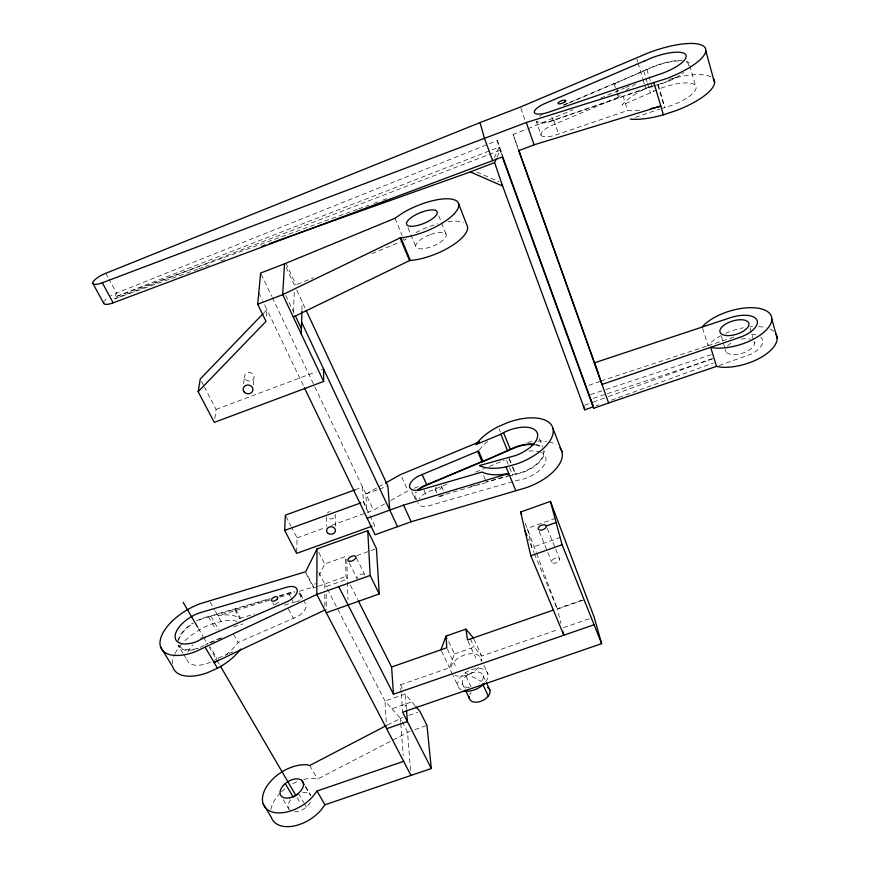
<?xml version="1.0" encoding="UTF-8"?>
<svg xmlns="http://www.w3.org/2000/svg" width="870" height="870" viewBox="0 0 870 870"><rect width="100%" height="100%" fill="white"/><g stroke="black" fill="none" stroke-linecap="round" stroke-linejoin="round"><path stroke-width="0.65" stroke-dasharray="4.35 3.26" d="M317.332 586.619L313.602 587.946L315.364 583.335M296.681 552.102L297.051 537.888L291.493 527.122M301.944 309.948L302.173 301.814M293.484 311.873L294.288 292.103M266.416 316.18L266.949 309.687L262.87 301.216M253.409 384.931L254.105 377.373M243.665 383.822L244.459 376.264M214.825 418.481L216.075 409.389L204.504 387.204M197.729 269.156L114.546 298.834L116.536 293.103L109.011 279.096M401.146 692.607L400.537 684.766L449.496 667.779L454.51 653.946L446.647 637.242M494.29 157.851L499.195 147.084L497.27 140.516L116.536 293.103A12.387 3.774 -26.3 0 0 110.805 295.854M497.205 156.937L500.293 150.162L114.546 298.834M318.866 576.092L324.706 564.01L345.477 556.561L345.999 576.375L347.358 579.083L326.163 586.641L326.174 589.218M614.84 83.585L646.834 69.35A31.396 9.548 -19.4 0 1 681.993 60.498M702.634 328.273L707.995 345.705L708.941 344.444A38.171 17.878 -16.9 0 1 722.524 334.83M264.132 312.613L266.949 309.687L303.815 386.53M443.7 494.823L443.047 495.356A3.534 1.773 -23.9 0 1 439.741 496.52L439.024 496.476A3.534 1.773 -23.9 0 1 438.458 496.281M469.289 687.572A11.169 6.819 -25.6 0 1 466.015 676.12L468.299 674.457A11.169 6.819 -25.6 0 1 481.599 673.347A11.169 6.819 -25.6 0 1 479.674 683.352M406.094 238.967L404.158 240.337L402.636 236.651M214.466 660.352L217.119 658.699L210.399 647.16M205.331 645.029L208.224 643.267M331.492 525.415L373.589 510.168L385.062 503.719M390.793 500.5L407.997 490.832L400.57 474.596M366.683 508.939L365.889 493.986L377.449 487.526M378.602 486.874L385.54 483.002M650.314 86.456L645.725 88.435A50.242 15.975 -19.2 0 0 621.974 105.161L653.446 91.502A31.124 9.896 -19.2 0 1 656.948 89.893M303.88 779.379A32.364 19.771 -32.9 0 1 314.472 778.411L317.528 779.096L409.955 731.268M387.313 725.08L402.875 717.402M210.66 662.048L208.343 663.092A25.752 13.093 -30.5 0 1 186.615 656.23M204.178 645.54L199.578 647.595A25.045 12.484 -30.4 0 1 178.905 644.67M225.743 655.012A41.684 21.032 -30.5 0 0 238.152 642.451L296.681 616.939A14.05 7.286 -28.5 0 0 304.446 602.334M563.39 105.042L615.101 83.118L616.264 86.859M653 86.26L549.905 121.669A16.769 5.187 -20.7 0 1 536.344 121.463L541.042 135.057A16.682 5.307 -20.6 0 1 550.59 125.987L619.375 96.82A50.406 15.769 -19.3 0 1 620.919 95.026M209.409 642.756L221.317 637.579M210.823 642.647L216.934 639.994M218.152 639.461L221.817 637.862M218.337 658.166L228.038 653.946M229.256 653.424L232.899 651.847M563.749 105.237L567.49 103.65M568.741 103.128L654.251 66.501A30.319 9.222 -19.4 0 1 681.243 60.965M528.057 128.716L573.123 109.707M600.659 98.093L624.442 88.055M625.704 87.533L629.456 85.945M447.06 484.079L429.639 491.343A13.365 6.688 -24.2 0 0 419.231 498.553M475.662 472.149L484.372 468.517M489.342 466.45L504.263 460.219M414.218 488.255L419.188 486.189M286.165 267.394L294.56 285.447L313.428 277.726M371.849 253.648L400.439 241.871M518.303 149.412L513.169 134.426L526.818 129.195M216.075 409.389L316.049 371.86M321.084 369.978L323.596 369.032M584.596 405.235L589.512 403.441M593.242 402.081L607.206 396.981M608.478 396.513L712.573 358.505M596.026 405.779L598.582 404.844M611.349 400.189L713.498 362.953M355.003 489.864L362.605 487.102L363.355 501.979L374.524 525.284L374.687 527.992M365.889 493.986L378.091 489.56M379.309 489.114L386.639 486.45M357.363 209.344L115.221 296.887L499.195 147.084L502.425 155.98M358.636 208.887L368.826 205.2M373.926 203.362L377.743 201.981M382.844 200.133L386.671 198.751M297.051 537.888L325.119 527.72M356.678 555.702L376.449 548.611M588.87 385.312L599.778 381.408M318.572 586.173L345.999 576.375M199.012 268.7L204.135 266.873M205.418 266.416L209.257 265.046M220.773 260.935L224.612 259.565M555.702 518.259L527.372 528.362L531.885 547.513L533.919 552.45M560.835 537.247L531.885 547.513L528.471 539.248M581.595 600.202L557.279 608.685L560.943 623.496M534.43 553.679L557.409 609.185L585.575 599.365M454.51 653.946L474.172 647.106L481.686 656.056L558.344 629.456M563.455 627.683L589.012 618.809M415.088 705.755L405.202 694.032L384.986 701.024L386.584 727.396M654.305 85.456L553.94 119.973A15.725 4.861 -20.7 0 1 537.312 121.082M327.403 589.055L384.986 701.024L391.935 708.767L411.836 701.905M404.594 705.842L406.105 705.32L405.202 694.032M408.976 715.303L417.513 712.367M414.816 729.593L426.985 725.417M541.064 135.1A16.682 5.307 -20.6 0 0 554.592 135.415L627.607 110.533A50.406 15.769 -19.3 0 0 640.516 110.272M635.383 117.341L659.743 109.054M719.033 365.53L751.125 354.155A23.544 11.027 -16.9 0 0 760.75 337.168M658.133 84.499L665.485 82.019A30.319 9.222 -19.4 0 0 679.057 75.451M654.24 85.836L665.691 82.302A31.396 9.548 -19.4 0 0 684.005 72.569M661.026 108.609L672.39 105.172A31.124 9.896 -19.2 0 0 695.271 85.369A31.124 9.896 -19.2 0 0 658.166 89.382M590.523 394.599L604.672 389.912M605.955 389.488L711.388 354.612M600.985 380.973L706.701 346.129M707.995 345.705L734.563 336.951M593.286 398.308L606.086 394.088M607.358 393.664L712.302 359.005M269.667 600.224L217.978 615.829A41.684 21.032 -30.5 0 1 239.587 618.45L254.692 613.959M280.01 597.103L294.223 592.818M299.389 591.252L313.602 586.956L306.294 572.895M196.5 620.908A25.937 12.919 -30.4 0 1 208.365 616.547L270.32 598.473M279.401 595.754L291.7 592.122A14.116 7.232 -28.4 0 1 294.778 591.774M269.221 599.289L202.427 618.733A25.045 12.484 -30.4 0 0 196.653 621.321M279.444 596.233L288.383 593.557A13.235 6.786 -28.4 0 1 294.375 592.339M284.436 605.107L295.615 601.812M233.682 626.77L242.752 624.073M470.616 486.58L479.609 483.97M510.146 475.14L486.036 482.11L507.351 476.434M438.513 496.346L485.21 482.85M508.645 476.064L522.087 472.725A26.404 13.17 -21.9 0 0 544.141 450.703M512.735 481.632L431.031 505.176A13.365 6.688 -24.2 0 1 417.872 502.599M237.173 621.376A41.575 21.13 -30.5 0 0 221.154 621.397L211.791 624.073A41.575 21.13 -30.5 0 0 183.548 642.114M512.68 474.411L521.989 472.269A25.502 12.724 -21.9 0 0 543.293 450.997M515.334 480.882L524.621 478.761A25.426 12.8 -21.9 0 0 544.076 465.026A25.426 12.8 -21.9 0 0 541.096 452.367M622.605 96.352L623.246 96.505L627.607 110.533M476.89 172.032L499.032 181.732M465.254 672.858L481.501 681.417M461.176 689.823L459.034 688.094L452.965 675.566M391.935 708.767L400.439 718.25L401.614 720.556M234.715 609.62L239.587 618.45M182.885 653.055L178.122 645.083A25.937 12.919 -30.4 0 0 198.306 648.552M183.559 654.186L186.963 659.884M283.326 799.758L288.699 808.85M298.388 793.342L303.706 802.488M304.369 803.63L306.37 807.055M198.295 628.27L202.971 636.285M203.645 637.438L207.658 644.311M208.996 646.595L216.434 659.34M217.108 660.493L219.805 665.126M297.04 797.442L299.748 802.086M208.365 616.547L216.206 630.163M305.511 786.23L310.775 795.354A12.941 7.906 -32.8 0 0 301.923 792.787M305.446 786.98L309.383 793.81M210.942 616.254L218.772 629.88M210.159 602.149L214.727 610.131M215.379 611.273L221.154 621.397M233.486 634.263L238.152 642.451M309.785 765.469L317.528 779.096M235.291 608.967L240.479 618.2M272.81 602.921L274.083 605.27M105.868 273.267L108.38 277.932M288.34 608.924L293.429 618.385M288.492 593.046L290.362 596.559M290.982 597.733L293.484 602.421M300.77 594.34L304.5 601.42M201.459 381.364L203.895 386.03M305.664 572.71L313.602 587.946M318.735 572.199L326.163 586.641M285.936 516.356L290.874 525.926M318.79 552.406L324.706 564.01M402.212 721.708L407.519 732.105L410.825 773.517M350.392 585.097L357.668 599.55M400.537 684.766L402.288 688.235M349.305 562.999L357.146 578.724A4.285 2.24 -26.6 0 1 360.332 574.559A4.285 2.24 -26.6 0 1 364.9 575.331M356.363 557.811L364.737 574.755M258.803 292.744L262.294 300.009M363.279 501.066L366.618 508.026M441.503 650.999L449.496 667.779M452.422 674.435L450.79 671.02A16.334 9.798 -25.6 0 1 470.974 653.685L474.52 653.903A16.334 9.798 -25.6 0 1 480.947 658.742L482.002 661.026M261.207 274.267L271.69 296.278M272.277 297.507L373.589 510.168M462.481 683.907L464.787 688.768M447.354 648.966L455.304 665.768M466.015 676.12L471.148 687.039M285.762 295.474L294.615 314.287M296.735 290.123L305.598 309.176M285.991 263.284L296.028 284.892M468.071 641.19L475.857 658.079M483.122 675.511L485.938 681.623M484.101 665.604L488.048 674.207M470.311 638.721L474.172 647.106M473.943 639.145L481.686 656.056M411.695 491.583L414.794 498.369M424.027 490.223L426.594 495.922M435.272 489.658L436.675 492.811M441.558 486.46L443.885 491.713M483.568 475.52L486.504 482.48M395.023 218.261L402.136 235.422M525.306 523.338L536.29 552.352M408.019 227.701L415.686 246.384M539.204 531.331L551.667 561.911M509.363 458.653L512.332 465.95M512.832 467.168L515.812 474.465M509.026 458.74L511.995 466.048M512.495 467.266L515.475 474.563M506.59 460.339L509.08 466.418M509.581 467.636L512.56 474.922M499.043 428.79L500.337 431.955M547.295 528.46L555.201 548.067M555.702 549.285L559.649 559.095A4.241 2.393 -21.8 0 1 554.19 563.227A4.241 2.393 -21.8 0 1 553.135 559.203A4.241 2.393 -21.8 0 1 559.649 559.095M438.763 215.891L446.223 234.704M539.389 438.556L542.717 447.06M536.757 553.624L557.409 609.185M497.27 140.516L502.816 155.795M513.169 134.426L518.172 148.455M520.912 108.293L525.371 121.06M553.951 120.31L558.616 134.078M551.895 116.961L554.397 124.345M616.656 88.109L617.82 91.839M618.2 93.09L619.375 96.82M614.013 83.596L616.732 92.307M617.124 93.558L618.287 97.288M721.437 336.57L724.851 347.924M725.232 349.185L725.993 351.708M636.927 59.203L637.666 61.672M638.036 62.901L642.854 78.909M643.224 80.138L644.3 83.694M644.648 84.879L645.725 88.435M643.789 70.981L645.638 77.126M646.008 78.365L647.106 82.052M647.476 83.281L650.434 93.123M646.834 69.35L650.51 81.649M650.88 82.878L653.446 91.502M658.198 84.825L664.952 107.641M657.796 84.956L664.56 107.771M500.293 150.162L501.957 155.817M750.081 328.012L754.475 343.269M689.758 65.413L695.445 85.564M480.947 658.742L481.186 661.396M406.105 705.32L406.41 709.072M401.244 693.912L402.658 712.215M400.439 718.25L400.733 722.23M400.831 723.557L403.191 755.443M457.837 685.799C456.761 679.905 461.72 675.011 466.287 672.108A16.215 9.896 -25.6 0 1 477.826 668.464L481.349 668.704A16.215 9.896 -25.6 0 1 487.776 673.619L488.037 676.294A16.215 9.896 -25.6 0 1 485.46 682.189M346.793 559.247L347.946 599.593M335.352 526.154L335.157 514.746A4.372 3.708 -1.1 0 1 332.525 518.683A4.372 3.708 -1.1 0 1 327.392 517.563M326.511 517.074L326.576 526.252M326.206 594.362L326.283 610.087M324.782 583.955L324.804 589.164M324.825 594.373L324.869 606.096M416.023 232.594A39.096 13.92 -22.5 0 1 437.708 223.851M447.996 221.654A39.096 13.92 -22.5 0 1 463.384 222.459M327.348 513.05A4.372 3.708 -1.1 0 1 330.241 511.593M441.177 486.145A3.545 1.762 -23.9 0 1 440.905 488.516L440.253 489.038A3.545 1.762 -23.9 0 1 436.936 490.212L436.218 490.169A3.545 1.762 -23.9 0 1 436.588 487.08M535.942 444.439A26.404 13.17 -21.9 0 1 542.478 447.669M535.376 444.951A25.502 12.724 -21.9 0 1 541.684 448.072M527.677 442.428A42.499 21.391 -21.9 0 1 536.399 441.155M537.584 441.079A42.499 21.391 -21.9 0 1 546.512 441.394M549.166 441.873A42.499 21.391 -21.9 0 1 556.267 444.603M416.273 499.695A14.301 7.09 -24.2 0 1 415.653 492.322M416.98 499.206A13.409 6.645 -24.2 0 1 416.393 492.3M479.261 450.018A42.804 21.076 -22 0 1 487.7 441.362M529.014 451.128A25.426 12.8 -21.9 0 1 540.118 451.976M299.476 592.916A14.116 7.232 -28.4 0 1 300.009 600.028M296.681 601.507A14.05 7.286 -28.5 0 1 298.769 601.203M172.369 663.886A41.575 21.13 -30.5 0 1 174.533 654.61M175.011 653.598A41.575 21.13 -30.5 0 1 182.7 642.984M187.833 652.032A25.752 13.093 -30.5 0 1 192.749 644.909M200.513 638.352A25.752 13.093 -30.5 0 1 202.753 636.916M298.78 593.416A13.235 6.786 -28.4 0 1 298.791 600.844M478.565 667.268A16.334 9.798 -25.6 0 1 455.032 675.414M310.318 802.205A12.941 7.906 -32.8 0 1 294.636 811.808M290.047 810.427A12.941 7.906 -32.8 0 1 290.95 799.486M270.864 809.644A32.364 19.771 -32.9 0 1 279.672 793.668M281.565 791.776A32.364 19.771 -32.9 0 1 285.73 788.231M292.701 783.739A32.364 19.771 -32.9 0 1 298.899 780.923M469.822 694.619A11.092 6.873 -25.7 0 1 471.051 692.585M177.806 641.462A25.937 12.919 -30.4 0 1 193.031 622.92M275.072 604.835A3.491 1.783 -28.6 0 1 279.433 602.518M178.752 640.211A25.045 12.484 -30.4 0 1 193.292 623.257M104.607 300.759A12.387 3.774 -26.3 0 1 106.129 299.16M753.964 341.508A14.964 7.014 -16.9 0 1 741.86 353.427A14.964 7.014 -16.9 0 1 725.547 349.936M727.548 345.879A14.964 7.014 -16.9 0 1 732.834 342.03M741.262 339.148A14.964 7.014 -16.9 0 1 750.19 339.148M725.7 333.319A38.171 17.878 -16.9 0 1 743.339 327.783M750.005 326.826A38.171 17.878 -16.9 0 1 752.583 326.631M758.749 326.631A38.171 17.878 -16.9 0 1 766.307 327.783M770.059 329.099A38.171 17.878 -16.9 0 1 775.17 332.829M686.408 61.248A31.396 9.548 -19.4 0 1 689.04 62.89M669.237 79.442A50.242 15.975 -19.2 0 1 711.519 77.191M625.856 90.6A50.406 15.769 -19.3 0 1 636.274 83.759M686.55 62.129A30.319 9.222 -19.4 0 1 688.67 65.62M539.541 116.341A16.769 5.187 -20.7 0 1 542.434 114.351M751.615 334.221A23.544 11.027 -16.9 0 1 756.269 334.961M429.856 234.759L425.985 236.455A16.389 5.829 -22.5 0 0 419.09 248.733A16.389 5.829 -22.5 0 0 444.113 239.152A16.389 5.829 -22.5 0 0 433.815 233.464L429.856 234.759M245.536 379.44A4.85 4.317 7.8 0 0 253.812 378.461A4.85 4.317 7.8 0 0 248.494 372.523A4.85 4.317 7.8 0 0 245.536 379.44"/><path stroke-width="1.3" d="M326.293 612.73L379.255 593.938L376.449 548.611L367.771 530.646L317.006 548.926L316.8 594.482L410.977 775.42L431.303 768.525L426.985 725.417L419.96 711.529L415.893 706.712M301.27 333.993L301.912 311.308M371.969 526.209L296.637 553.396L284.697 530.428L285.317 515.16L355.003 489.864M198.153 391.696L266.002 321.378L257.694 304.228L282.706 294.647L400.135 237.88L405.279 237.195A39.444 13.463 -22.5 0 0 451.432 216.456A39.444 13.463 -22.5 0 0 448.887 198.828A39.444 13.463 -22.5 0 0 401.864 213.509L395.023 218.261L284.512 263.827L282.706 294.647L323.651 381.441L214.292 422.374L198.153 391.696L200.241 379.026L263.197 313.581M257.694 304.228L260.619 273.039L284.512 263.827M440.938 649.803L446.082 636.057L465.907 629.119L473.389 637.938M269.406 243.589L470.322 171.912L502.588 186.049L494.628 162.581L496.172 159.188M482.622 461.818L510.298 449.333A26.404 13.17 -21.9 0 1 533.669 444.102M317.006 548.926L305.685 571.731L200.067 603.736A41.977 20.76 -30.3 0 0 160.058 641.56A41.977 20.76 -30.3 0 0 195.13 651.837L316.8 594.482L370.152 575.451L367.771 530.646M410.923 774.855L410.977 775.42L324.912 804.826L320.443 810.764A32.364 19.771 -32.9 0 1 291.765 826.348A32.364 19.771 -32.9 0 1 271.353 817.43L263.164 803.847M403.582 760.75L403.626 761.315L317.028 791.037L312.493 796.953A32.581 19.608 -32.6 0 1 272.788 812.145A32.581 19.608 -32.6 0 1 267.873 784.762A32.581 19.608 -32.6 0 1 306.729 764.806L309.785 765.469L386.128 725.7M702.253 327.033L703.21 325.772A38.465 17.585 -17.1 0 1 754.442 307.806A38.465 17.585 -17.1 0 1 766.111 330.165A38.465 17.585 -17.1 0 1 714.846 348.054L710.681 347.347L716.51 366.39L720.664 367.151A38.171 17.878 -16.9 0 0 762.25 356.7A38.171 17.878 -16.9 0 0 775.877 333.819M294.125 796.529L297.91 794.223M500.815 434.228L503.534 432.64A26.589 12.974 -22 0 1 536.986 432.336A26.589 12.974 -22 0 1 515.181 455.652L479.381 465.591A42.924 20.945 -22 0 0 506.057 466.918L516.91 463.884A42.924 20.945 -22 0 0 553.037 428.758A42.924 20.945 -22 0 0 508.21 422.374L498.184 426.681A42.924 20.945 -22 0 0 475.944 444.592L500.815 434.228L507.612 450.921M385.54 483.002L400.57 474.596L479.468 441.851M293.277 317.039L409.553 260.587L414.675 259.945A39.096 13.92 -22.5 0 0 451.715 245.851A39.096 13.92 -22.5 0 0 467.462 226.57L458.686 203.884M324.88 610.011L214.118 662.538A41.684 21.032 -30.5 0 0 218.424 660.08M240.718 649.074A41.575 21.13 -30.5 0 1 217.467 668.247L207.484 672.717A41.575 21.13 -30.5 0 1 172.967 667.323L160.537 646.823M304.402 387.759L367.183 518.292L403.528 505.144L508.743 473.465A42.804 21.076 -22 0 1 482.11 472.04L420.09 490.038A14.366 7.025 -24.2 0 1 409.553 486.493A14.366 7.025 -24.2 0 1 418.829 475.944L478.609 450.943L482.915 461.209L423.396 486.091A14.301 7.09 -24.2 0 0 417.633 490.071M480.033 122.594L105.868 273.267A12.495 3.643 -26.2 0 0 92.916 282.315A12.495 3.643 -26.2 0 0 102.312 282.772L526.306 122.529L666.822 78.485A50.841 15.203 -19.5 0 0 704.95 47.491A50.841 15.203 -19.5 0 0 648.117 52.983L520.467 107.01L480.033 122.594L484.525 138.558L492.637 160.624L113.165 302.825A12.387 3.774 -26.3 0 1 103.769 302.162M470.322 171.912L494.628 162.581M650.695 108.609A50.406 15.769 -19.3 0 0 660.808 106.096L534.093 144.811L518.727 150.662L608.619 402.973L716.51 366.39M492.637 160.624L502.284 156.948L593.623 408.302L608.619 402.973M502.044 184.418L584.814 409.857L593.471 406.703L590.73 399.156L593.623 408.302M284.697 530.428L360.811 502.893M559.921 447.778A42.499 21.391 -21.9 0 1 526.524 487.602L411.205 521.75L375.101 534.745L367.183 518.292M562.868 631.305L563.836 635.209L530.809 555.778L520.651 512.038L550.427 501.392L594.123 617.037L601.638 643.637L402.658 712.215L431.303 768.525M261.718 246.33L265.567 244.959M546.306 526.002A4.306 2.338 -21.9 0 0 539.726 526.198A4.306 2.338 -21.9 0 0 540.738 530.145A4.306 2.338 -21.9 0 0 546.306 526.002L556.115 522.511M530.809 555.778L562.085 544.707L550.427 501.392M553.472 610.011L467.505 639.983L465.907 629.119M594.079 624.736L393.49 694.216L391.598 667.007L446.788 647.758L446.082 636.057M386.661 728.723L407.421 721.6L406.507 710.333M630.261 119.081A50.242 15.975 -19.2 0 0 663.397 114.807L676.186 110.566A50.242 15.975 -19.2 0 0 713.346 78.735M285.262 783.587L293.223 797.181M205.211 647.323L217.467 668.247M183.146 602.312L197.631 627.129M220.491 666.289L295.68 795.115M301.509 780.151L304.13 784.707M317.028 791.037L324.912 804.826M92.829 283.37L103.693 303.282M102.312 282.772L113.165 302.825M338.767 586.652L393.49 694.216M358.266 600.757L391.598 667.007M370.152 575.451L379.255 593.938M465.363 689.986L469.398 698.501M301.607 322.161L397.546 526.665M295.18 315.495L301.411 328.74M306.175 310.405L387.857 486.004L389.782 510.114M482.632 683.863L488.309 696.098M486.504 682.841L489.886 690.171M403.528 505.144L411.205 521.75M422.146 474.52L426.702 484.677M477.673 451.345L481.98 461.611M400.831 237.575L410.248 260.282M400.135 237.88L409.553 260.587M520.651 512.038L521.685 514.551M525.056 530.983L527.002 535.713M506.057 466.918L515.758 490.56M503.534 432.64L510.298 449.333M562.085 544.707L601.638 643.637M552.918 428.225L561.955 451.78M502.61 156.546L590.262 397.884M518.629 149.727L597.973 372.49M526.306 122.529L534.093 144.811M583.368 405.681L584.814 409.857M653.892 82.846L663.397 114.807M771.82 319.105L777.171 338.332M705.831 50.938L714.574 82.748M323.596 369.032L323.651 381.441M534.18 444.744A25.502 12.724 -21.9 0 0 516.617 447.093L426.844 485.09A13.409 6.645 -24.2 0 0 418.242 490.18M487.504 687.43A11.092 6.873 -25.7 0 1 489.516 694.075A11.092 6.873 -25.7 0 1 481.61 701.035L478.881 701.883A11.092 6.873 -25.7 0 1 469.256 696.631M484.666 683.157A16.215 9.896 -25.6 0 1 464.134 690.867M276.856 599.495L276.181 600.05A3.502 1.773 -28.6 0 1 272.984 601.224L272.332 601.159A3.502 1.773 -28.6 0 1 272.408 598.375A3.502 1.773 -28.6 0 1 276.921 596.722A3.502 1.773 -28.6 0 1 276.856 599.495M565.054 101.736L564.336 102.236A4.176 1.272 -20.6 0 1 560.432 103.737L559.54 103.856A4.176 1.272 -20.6 0 1 558.779 102.236A4.176 1.272 -20.6 0 1 564.282 100.115A4.176 1.272 -20.6 0 1 565.054 101.736M204.831 637.449L196.163 641.788A25.121 12.419 -30.3 0 1 175.153 635.655A25.121 12.419 -30.3 0 1 199.121 613.013L285.262 587.696A13.267 6.742 -28.3 0 1 297.29 590.676A13.267 6.742 -28.3 0 1 285.077 602.551L204.831 637.449M644.692 60.889L547.165 102.562A15.769 4.796 -20.8 0 0 534.397 112.611A15.769 4.796 -20.8 0 0 551.014 111.36L662.886 73.123A30.417 9.091 -19.5 0 0 685.647 54.593A30.417 9.091 -19.5 0 0 651.695 57.866L644.692 60.889M420.862 212.432L416.947 214.15A16.53 5.644 -22.5 0 0 409.868 226.211A16.53 5.644 -22.5 0 0 435.098 216.489A16.53 5.644 -22.5 0 0 424.843 211.105L420.862 212.432M739.891 337.375L602.007 384.431L594.514 362.801L729.016 318.148A23.729 10.842 -17.1 0 1 756.748 319.769A23.729 10.842 -17.1 0 1 739.891 337.375M244.242 392.076A4.937 4.372 7.4 0 0 252.659 391.076A4.937 4.372 7.4 0 0 247.243 385.062A4.937 4.372 7.4 0 0 244.242 392.076M328.327 533.495A4.448 3.752 -1.3 0 0 335.418 530.939A4.448 3.752 -1.3 0 0 329.295 527.035A4.448 3.752 -1.3 0 0 328.327 533.495M289.612 797.812A13.028 7.841 -32.6 0 0 302.89 781.673A13.028 7.841 -32.6 0 0 282.87 786.012A13.028 7.841 -32.6 0 0 289.612 797.812M350.023 561.357A4.317 2.208 -26.5 0 0 355.917 557.159A4.317 2.208 -26.5 0 0 349.86 557.279A4.317 2.208 -26.5 0 0 350.023 561.357M727.168 335.592A15.084 6.895 -17.1 0 0 748.983 324.195A15.084 6.895 -17.1 0 0 727.124 323.238A15.084 6.895 -17.1 0 0 727.168 335.592"/></g></svg>
